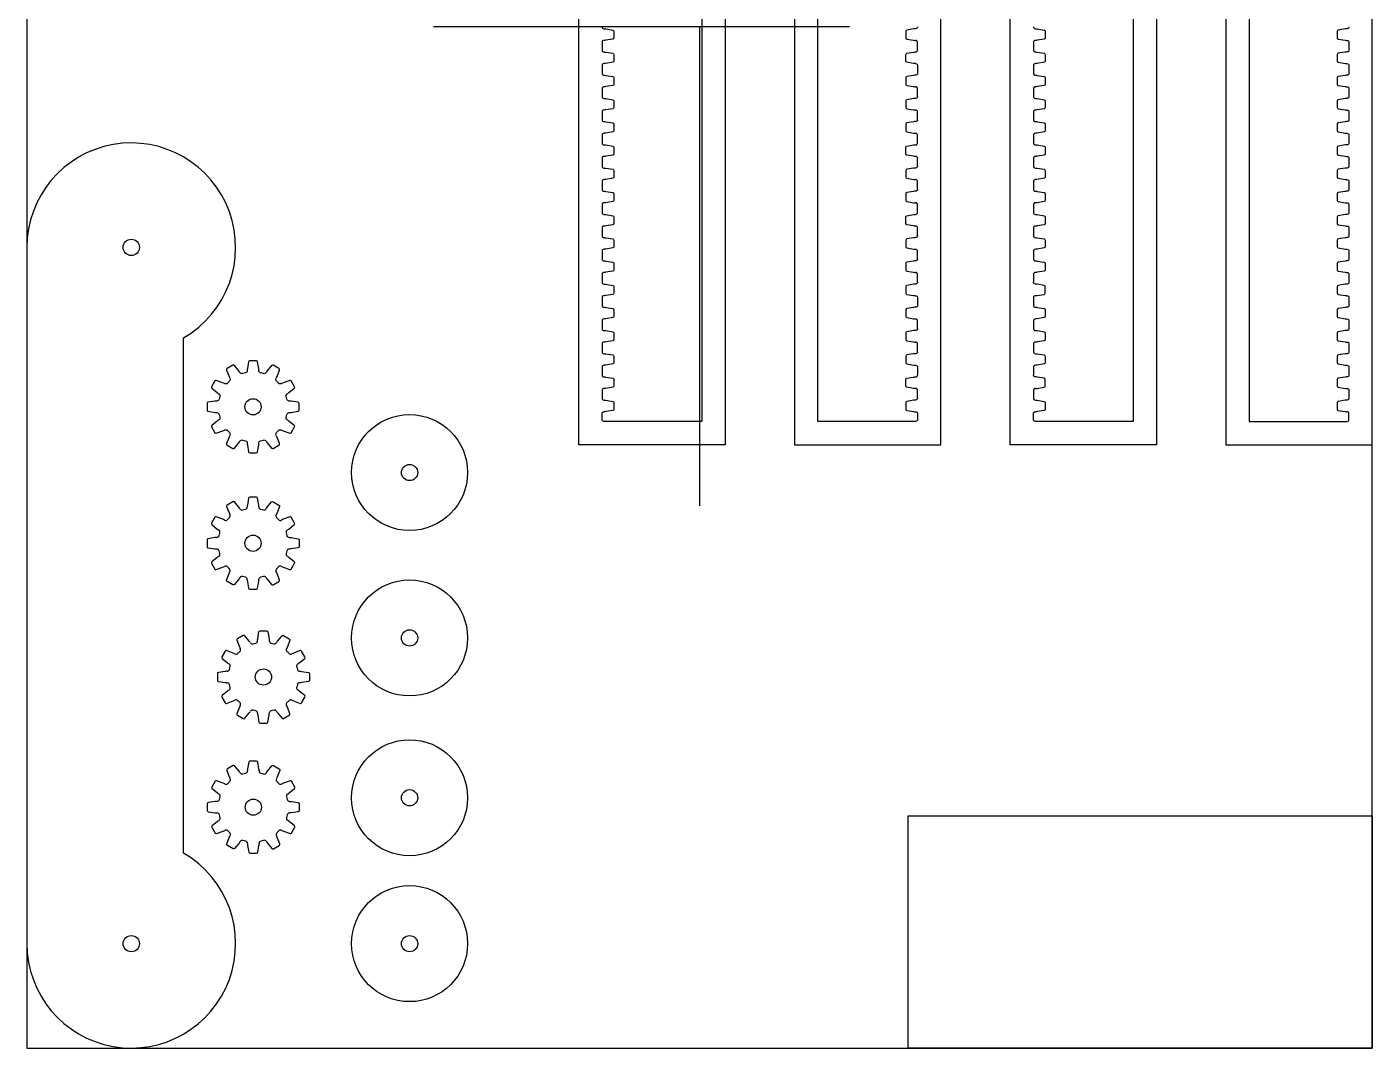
# Model space of a CAD drawing. Header units: millimetres. Extents: x -290 to 290, y -440 to 440.
# Drawn here: x -290 to 290, y -440 to 0 of the extents above; entities that cross this region are included whole.
import ezdxf

# ---------------------------------------------------------------- set-up
doc = ezdxf.new("R2010")
doc.units = ezdxf.units.MM
doc.linetypes.add('DASHED', pattern=[0.2067, 0.1654, -0.0413])

msp = doc.modelspace()

# ---------------------------------------------------------------- linework, layer by layer
at = {"color": 190, "linetype": 'DASHED', "lineweight": 25, "true_color": 0x8018ff}
for p, q in [((-290, 440), (-290, -440)), ((290, -440), (290, 440)), ((64.69, 0), (-114.7, 0)), ((0, 0), (0, -206.4)), ((-290, -440), (290, -440))]:
    msp.add_line(p, q, dxfattribs=at)
for points in [[(-52, 440), (11, 440), (11, -180), (-52, -180)], [(104, 440), (41, 440), (41, -180), (104, -180)], [(134, 440), (197, 440), (197, -180), (134, -180)], [(290, 440), (227, 440), (227, -180), (290, -180)], [(290, -440), (90, -440), (90, -340), (290, -340)]]:
    msp.add_lwpolyline(points, close=True)
for points in [[(-41.16, 424.2, 0.041311), (-40.34, 424.27), (-37.42, 424.76, 0.366629), (-37, 425.25), (-37, 428.15, 0.366629), (-37.42, 428.64), (-40.34, 429.13, 0.041311), (-41.16, 429.2), (-41.2, 429.2, -0.414214), (-42, 430), (1, 430), (1, -170), (-41.2, -170, -0.414214), (-42, -169.2), (-42, -166.6, -0.414214), (-41.2, -165.8)], [(93.2, -165.8, -0.414214), (94, -166.6), (94, -169.2, -0.414214), (93.2, -170), (51, -170), (51, 430), (94, 430, -0.414214), (93.2, 429.2), (93.16, 429.2, 0.041311), (92.34, 429.13), (89.42, 428.64, 0.366629), (89, 428.15), (89, 425.25, 0.366629), (89.42, 424.76), (92.34, 424.27, 0.041311), (93.16, 424.2)], [(144.84, 424.2, 0.041311), (145.66, 424.27), (148.58, 424.76, 0.366629), (149, 425.25), (149, 428.15, 0.366629), (148.58, 428.64), (145.66, 429.13, 0.041311), (144.84, 429.2), (144.8, 429.2, -0.414214), (144, 430), (187, 430), (187, -170), (144.8, -170, -0.414214), (144, -169.2), (144, -166.6, -0.414214), (144.8, -165.8)], [(279.16, 424.2, -0.041311), (278.34, 424.27), (275.42, 424.76, -0.366629), (275, 425.25), (275, 428.15, -0.366629), (275.42, 428.64), (278.34, 429.13, -0.041311), (279.16, 429.2), (279.2, 429.2, 0.414214), (280, 430), (237, 430), (237, -170), (279.2, -170, 0.414214), (280, -169.2), (280, -166.6, 0.414214), (279.2, -165.8)], [(-42, 0, 0.414214), (-41.2, -0.8), (-41.16, -0.8, -0.041311), (-40.34, -0.87), (-37.42, -1.36, -0.366629), (-37, -1.85), (-37, -4.75, -0.366629), (-37.42, -5.24), (-40.34, -5.73, -0.041311), (-41.16, -5.8)], [(94, 0, -0.414214), (93.2, -0.8), (93.16, -0.8, 0.041311), (92.34, -0.87), (89.42, -1.36, 0.366629), (89, -1.85), (89, -4.75, 0.366629), (89.42, -5.24), (92.34, -5.73, 0.041311), (93.16, -5.8)], [(144, 0, 0.414214), (144.8, -0.8), (144.84, -0.8, -0.041311), (145.66, -0.87), (148.58, -1.36, -0.366629), (149, -1.85), (149, -4.75, -0.366629), (148.58, -5.24), (145.66, -5.73, -0.041311), (144.84, -5.8)], [(280, 0, -0.414214), (279.2, -0.8), (279.16, -0.8, 0.041311), (278.34, -0.87), (275.42, -1.36, 0.366629), (275, -1.85), (275, -4.75, 0.366629), (275.42, -5.24), (278.34, -5.73, 0.041311), (279.16, -5.8)], [(-41.2, -5.8, 0.414214), (-42, -6.6), (-42, -10)], [(94, -10), (94, -6.6, 0.414214), (93.2, -5.8)], [(144.8, -5.8, 0.414214), (144, -6.6), (144, -10)], [(279.2, -5.8, -0.414214), (280, -6.6), (280, -10)], [(-42, -10, 0.414214), (-41.2, -10.8), (-41.16, -10.8, -0.041311), (-40.34, -10.87), (-37.42, -11.36, -0.366629), (-37, -11.85), (-37, -14.75, -0.366629), (-37.42, -15.24), (-40.34, -15.73, -0.041311), (-41.16, -15.8)], [(93.16, -15.8, -0.041311), (92.34, -15.73), (89.42, -15.24, -0.366629), (89, -14.75), (89, -11.85, -0.366629), (89.42, -11.36), (92.34, -10.87, -0.041311), (93.16, -10.8), (93.2, -10.8, 0.414214), (94, -10)], [(144, -10, 0.414214), (144.8, -10.8), (144.84, -10.8, -0.041311), (145.66, -10.87), (148.58, -11.36, -0.366629), (149, -11.85), (149, -14.75, -0.366629), (148.58, -15.24), (145.66, -15.73, -0.041311), (144.84, -15.8)], [(280, -10, -0.414214), (279.2, -10.8), (279.16, -10.8, 0.041311), (278.34, -10.87), (275.42, -11.36, 0.366629), (275, -11.85), (275, -14.75, 0.366629), (275.42, -15.24), (278.34, -15.73, 0.041311), (279.16, -15.8)], [(-41.2, -15.8, 0.414214), (-42, -16.6), (-42, -20)], [(93.2, -15.8, -0.414214), (94, -16.6), (94, -20)], [(144.8, -15.8, 0.414214), (144, -16.6), (144, -20)], [(279.2, -15.8, -0.414214), (280, -16.6), (280, -20)], [(-42, -20, 0.414214), (-41.2, -20.8), (-41.16, -20.8, -0.041311), (-40.34, -20.87), (-37.42, -21.36, -0.366629), (-37, -21.85), (-37, -24.75, -0.366629), (-37.42, -25.24), (-40.34, -25.73, -0.041311), (-41.16, -25.8)], [(94, -20, -0.414214), (93.2, -20.8), (93.16, -20.8, 0.041311), (92.34, -20.87), (89.42, -21.36, 0.366629), (89, -21.85), (89, -24.75, 0.366629), (89.42, -25.24), (92.34, -25.73, 0.041311), (93.16, -25.8)], [(144, -20, 0.414214), (144.8, -20.8), (144.84, -20.8, -0.041311), (145.66, -20.87), (148.58, -21.36, -0.366629), (149, -21.85), (149, -24.75, -0.366629), (148.58, -25.24), (145.66, -25.73, -0.041311), (144.84, -25.8)], [(280, -20, -0.414214), (279.2, -20.8), (279.16, -20.8, 0.041311), (278.34, -20.87), (275.42, -21.36, 0.366629), (275, -21.85), (275, -24.75, 0.366629), (275.42, -25.24), (278.34, -25.73, 0.041311), (279.16, -25.8)], [(-41.2, -25.8, 0.414214), (-42, -26.6), (-42, -30)], [(94, -30), (94, -26.6, 0.414214), (93.2, -25.8)], [(144.8, -25.8, 0.414214), (144, -26.6), (144, -30)], [(279.2, -25.8, -0.414214), (280, -26.6), (280, -30)], [(-42, -30, 0.414214), (-41.2, -30.8), (-41.16, -30.8, -0.041311), (-40.34, -30.87), (-37.42, -31.36, -0.366629), (-37, -31.85), (-37, -34.75, -0.366629), (-37.42, -35.24), (-40.34, -35.73, -0.041311), (-41.16, -35.8)], [(94, -30, -0.414214), (93.2, -30.8), (93.16, -30.8, 0.041311), (92.34, -30.87), (89.42, -31.36, 0.366629), (89, -31.85), (89, -34.75, 0.366629), (89.42, -35.24), (92.34, -35.73, 0.041311), (93.16, -35.8)], [(144, -30, 0.414214), (144.8, -30.8), (144.84, -30.8, -0.041311), (145.66, -30.87), (148.58, -31.36, -0.366629), (149, -31.85), (149, -34.75, -0.366629), (148.58, -35.24), (145.66, -35.73, -0.041311), (144.84, -35.8)], [(280, -30, -0.414214), (279.2, -30.8), (279.16, -30.8, 0.041311), (278.34, -30.87), (275.42, -31.36, 0.366629), (275, -31.85), (275, -34.75, 0.366629), (275.42, -35.24), (278.34, -35.73, 0.041311), (279.16, -35.8)], [(-41.2, -35.8, 0.414214), (-42, -36.6), (-42, -40)], [(-42, -40, 0.414214), (-41.2, -40.8), (-41.16, -40.8, -0.041311), (-40.34, -40.87), (-37.42, -41.36, -0.366629), (-37, -41.85), (-37, -44.75, -0.366629), (-37.42, -45.24), (-40.34, -45.73, -0.041311), (-41.16, -45.8)], [(94, -40, -0.414214), (93.2, -40.8), (93.16, -40.8, 0.041311), (92.34, -40.87), (89.42, -41.36, 0.366629), (89, -41.85), (89, -44.75, 0.366629), (89.42, -45.24), (92.34, -45.73, 0.041311), (93.16, -45.8)], [(94, -40), (94, -36.6, 0.414214), (93.2, -35.8)], [(144.8, -35.8, 0.414214), (144, -36.6), (144, -40)], [(144, -40, 0.414214), (144.8, -40.8), (144.84, -40.8, -0.041311), (145.66, -40.87), (148.58, -41.36, -0.366629), (149, -41.85), (149, -44.75, -0.366629), (148.58, -45.24), (145.66, -45.73, -0.041311), (144.84, -45.8)], [(280, -40, -0.414214), (279.2, -40.8), (279.16, -40.8, 0.041311), (278.34, -40.87), (275.42, -41.36, 0.366629), (275, -41.85), (275, -44.75, 0.366629), (275.42, -45.24), (278.34, -45.73, 0.041311), (279.16, -45.8)], [(279.2, -35.8, -0.414214), (280, -36.6), (280, -40)], [(-41.2, -45.8, 0.414214), (-42, -46.6), (-42, -50)], [(94, -50), (94, -46.6, 0.414214), (93.2, -45.8)], [(144.8, -45.8, 0.414214), (144, -46.6), (144, -50)], [(279.2, -45.8, -0.414214), (280, -46.6), (280, -50)], [(-42, -50, 0.414214), (-41.2, -50.8), (-41.16, -50.8, -0.041311), (-40.34, -50.87), (-37.42, -51.36, -0.366629), (-37, -51.85), (-37, -54.75, -0.366629), (-37.42, -55.24), (-40.34, -55.73, -0.041311), (-41.16, -55.8)], [(93.16, -55.8, -0.041311), (92.34, -55.73), (89.42, -55.24, -0.366629), (89, -54.75), (89, -51.85, -0.366629), (89.42, -51.36), (92.34, -50.87, -0.041311), (93.16, -50.8), (93.2, -50.8, 0.414214), (94, -50)], [(144, -50, 0.414214), (144.8, -50.8), (144.84, -50.8, -0.041311), (145.66, -50.87), (148.58, -51.36, -0.366629), (149, -51.85), (149, -54.75, -0.366629), (148.58, -55.24), (145.66, -55.73, -0.041311), (144.84, -55.8)], [(280, -50, -0.414214), (279.2, -50.8), (279.16, -50.8, 0.041311), (278.34, -50.87), (275.42, -51.36, 0.366629), (275, -51.85), (275, -54.75, 0.366629), (275.42, -55.24), (278.34, -55.73, 0.041311), (279.16, -55.8)], [(-41.2, -55.8, 0.414214), (-42, -56.6), (-42, -60)], [(94, -60), (94, -56.6, 0.414214), (93.2, -55.8)], [(144.8, -55.8, 0.414214), (144, -56.6), (144, -60)], [(279.2, -55.8, -0.414214), (280, -56.6), (280, -60)], [(-42, -60, 0.414214), (-41.2, -60.8), (-41.16, -60.8, -0.041311), (-40.34, -60.87), (-37.42, -61.36, -0.366629), (-37, -61.85), (-37, -64.75, -0.366629), (-37.42, -65.24), (-40.34, -65.73, -0.041311), (-41.16, -65.8)], [(94, -60, -0.414214), (93.2, -60.8), (93.16, -60.8, 0.041311), (92.34, -60.87), (89.42, -61.36, 0.366629), (89, -61.85), (89, -64.75, 0.366629), (89.42, -65.24), (92.34, -65.73, 0.041311), (93.16, -65.8)], [(144, -60, 0.414214), (144.8, -60.8), (144.84, -60.8, -0.041311), (145.66, -60.87), (148.58, -61.36, -0.366629), (149, -61.85), (149, -64.75, -0.366629), (148.58, -65.24), (145.66, -65.73, -0.041311), (144.84, -65.8)], [(280, -60, -0.414214), (279.2, -60.8), (279.16, -60.8, 0.041311), (278.34, -60.87), (275.42, -61.36, 0.366629), (275, -61.85), (275, -64.75, 0.366629), (275.42, -65.24), (278.34, -65.73, 0.041311), (279.16, -65.8)], [(-41.2, -65.8, 0.414214), (-42, -66.6), (-42, -70)], [(94, -70), (94, -66.6, 0.414214), (93.2, -65.8)], [(144.8, -65.8, 0.414214), (144, -66.6), (144, -70)], [(279.2, -65.8, -0.414214), (280, -66.6), (280, -70)], [(-42, -70, 0.414214), (-41.2, -70.8), (-41.16, -70.8, -0.041311), (-40.34, -70.87), (-37.42, -71.36, -0.366629), (-37, -71.85), (-37, -74.75, -0.366629), (-37.42, -75.24), (-40.34, -75.73, -0.041311), (-41.16, -75.8)], [(94, -70, -0.414214), (93.2, -70.8), (93.16, -70.8, 0.041311), (92.34, -70.87), (89.42, -71.36, 0.366629), (89, -71.85), (89, -74.75, 0.366629), (89.42, -75.24), (92.34, -75.73, 0.041311), (93.16, -75.8)], [(144, -70, 0.414214), (144.8, -70.8), (144.84, -70.8, -0.041311), (145.66, -70.87), (148.58, -71.36, -0.366629), (149, -71.85), (149, -74.75, -0.366629), (148.58, -75.24), (145.66, -75.73, -0.041311), (144.84, -75.8)], [(280, -70, -0.414214), (279.2, -70.8), (279.16, -70.8, 0.041311), (278.34, -70.87), (275.42, -71.36, 0.366629), (275, -71.85), (275, -74.75, 0.366629), (275.42, -75.24), (278.34, -75.73, 0.041311), (279.16, -75.8)], [(-41.2, -75.8, 0.414214), (-42, -76.6), (-42, -80)], [(-42, -80, 0.414214), (-41.2, -80.8), (-41.16, -80.8, -0.041311), (-40.34, -80.87), (-37.42, -81.36, -0.366629), (-37, -81.85), (-37, -84.75, -0.366629), (-37.42, -85.24), (-40.34, -85.73, -0.041311), (-41.16, -85.8)], [(93.16, -85.8, -0.041311), (92.34, -85.73), (89.42, -85.24, -0.366629), (89, -84.75), (89, -81.85, -0.366629), (89.42, -81.36), (92.34, -80.87, -0.041311), (93.16, -80.8), (93.2, -80.8, 0.414214), (94, -80)], [(94, -80), (94, -76.6, 0.414214), (93.2, -75.8)], [(144.8, -75.8, 0.414214), (144, -76.6), (144, -80)], [(144, -80, 0.414214), (144.8, -80.8), (144.84, -80.8, -0.041311), (145.66, -80.87), (148.58, -81.36, -0.366629), (149, -81.85), (149, -84.75, -0.366629), (148.58, -85.24), (145.66, -85.73, -0.041311), (144.84, -85.8)], [(280, -80, -0.414214), (279.2, -80.8), (279.16, -80.8, 0.041311), (278.34, -80.87), (275.42, -81.36, 0.366629), (275, -81.85), (275, -84.75, 0.366629), (275.42, -85.24), (278.34, -85.73, 0.041311), (279.16, -85.8)], [(279.2, -75.8, -0.414214), (280, -76.6), (280, -80)], [(-41.2, -85.8, 0.414214), (-42, -86.6), (-42, -90)], [(94, -90), (94, -86.6, 0.414214), (93.2, -85.8)], [(144.8, -85.8, 0.414214), (144, -86.6), (144, -90)], [(279.2, -85.8, -0.414214), (280, -86.6), (280, -90)], [(-42, -90, 0.414214), (-41.2, -90.8), (-41.16, -90.8, -0.041311), (-40.34, -90.87), (-37.42, -91.36, -0.366629), (-37, -91.85), (-37, -94.75, -0.366629), (-37.42, -95.24), (-40.34, -95.73, -0.041311), (-41.16, -95.8)], [(94, -90, -0.414214), (93.2, -90.8), (93.16, -90.8, 0.041311), (92.34, -90.87), (89.42, -91.36, 0.366629), (89, -91.85), (89, -94.75, 0.366629), (89.42, -95.24), (92.34, -95.73, 0.041311), (93.16, -95.8)], [(144, -90, 0.414214), (144.8, -90.8), (144.84, -90.8, -0.041311), (145.66, -90.87), (148.58, -91.36, -0.366629), (149, -91.85), (149, -94.75, -0.366629), (148.58, -95.24), (145.66, -95.73, -0.041311), (144.84, -95.8)], [(280, -90, -0.414214), (279.2, -90.8), (279.16, -90.8, 0.041311), (278.34, -90.87), (275.42, -91.36, 0.366629), (275, -91.85), (275, -94.75, 0.366629), (275.42, -95.24), (278.34, -95.73, 0.041311), (279.16, -95.8)], [(-41.2, -95.8, 0.414214), (-42, -96.6), (-42, -100)], [(94, -100), (94, -96.6, 0.414214), (93.2, -95.8)], [(144.8, -95.8, 0.414214), (144, -96.6), (144, -100)], [(279.2, -95.8, -0.414214), (280, -96.6), (280, -100)], [(-42, -100, 0.414214), (-41.2, -100.8), (-41.16, -100.8, -0.041311), (-40.34, -100.87), (-37.42, -101.36, -0.366629), (-37, -101.85), (-37, -104.75, -0.366629), (-37.42, -105.24), (-40.34, -105.73, -0.041311), (-41.16, -105.8)], [(94, -100, -0.414214), (93.2, -100.8), (93.16, -100.8, 0.041311), (92.34, -100.87), (89.42, -101.36, 0.366629), (89, -101.85), (89, -104.75, 0.366629), (89.42, -105.24), (92.34, -105.73, 0.041311), (93.16, -105.8)], [(144, -100, 0.414214), (144.8, -100.8), (144.84, -100.8, -0.041311), (145.66, -100.87), (148.58, -101.36, -0.366629), (149, -101.85), (149, -104.75, -0.366629), (148.58, -105.24), (145.66, -105.73, -0.041311), (144.84, -105.8)], [(280, -100, -0.414214), (279.2, -100.8), (279.16, -100.8, 0.041311), (278.34, -100.87), (275.42, -101.36, 0.366629), (275, -101.85), (275, -104.75, 0.366629), (275.42, -105.24), (278.34, -105.73, 0.041311), (279.16, -105.8)], [(-41.2, -105.8, 0.414214), (-42, -106.6), (-42, -110)], [(-42, -110, 0.414214), (-41.2, -110.8), (-41.16, -110.8, -0.041311), (-40.34, -110.87), (-37.42, -111.36, -0.366629), (-37, -111.85), (-37, -114.75, -0.366629), (-37.42, -115.24), (-40.34, -115.73, -0.041311), (-41.16, -115.8)], [(94, -110, -0.414214), (93.2, -110.8), (93.16, -110.8, 0.041311), (92.34, -110.87), (89.42, -111.36, 0.366629), (89, -111.85), (89, -114.75, 0.366629), (89.42, -115.24), (92.34, -115.73, 0.041311), (93.16, -115.8)], [(94, -110), (94, -106.6, 0.414214), (93.2, -105.8)], [(144.8, -105.8, 0.414214), (144, -106.6), (144, -110)], [(144.84, -115.8, 0.041311), (145.66, -115.73), (148.58, -115.24, 0.366629), (149, -114.75), (149, -111.85, 0.366629), (148.58, -111.36), (145.66, -110.87, 0.041311), (144.84, -110.8), (144.8, -110.8, -0.414214), (144, -110)], [(280, -110, -0.414214), (279.2, -110.8), (279.16, -110.8, 0.041311), (278.34, -110.87), (275.42, -111.36, 0.366629), (275, -111.85), (275, -114.75, 0.366629), (275.42, -115.24), (278.34, -115.73, 0.041311), (279.16, -115.8)], [(279.2, -105.8, -0.414214), (280, -106.6), (280, -110)], [(-41.2, -115.8, 0.414214), (-42, -116.6), (-42, -120)], [(93.2, -115.8, -0.414214), (94, -116.6), (94, -120)], [(144.8, -115.8, 0.414214), (144, -116.6), (144, -120)], [(279.2, -115.8, -0.414214), (280, -116.6), (280, -120)], [(-42, -120, 0.414214), (-41.2, -120.8), (-41.16, -120.8, -0.041311), (-40.34, -120.87), (-37.42, -121.36, -0.366629), (-37, -121.85), (-37, -124.75, -0.366629), (-37.42, -125.24), (-40.34, -125.73, -0.041311), (-41.16, -125.8)], [(94, -120, -0.414214), (93.2, -120.8), (93.16, -120.8, 0.041311), (92.34, -120.87), (89.42, -121.36, 0.366629), (89, -121.85), (89, -124.75, 0.366629), (89.42, -125.24), (92.34, -125.73, 0.041311), (93.16, -125.8)], [(144, -120, 0.414214), (144.8, -120.8), (144.84, -120.8, -0.041311), (145.66, -120.87), (148.58, -121.36, -0.366629), (149, -121.85), (149, -124.75, -0.366629), (148.58, -125.24), (145.66, -125.73, -0.041311), (144.84, -125.8)], [(280, -120, -0.414214), (279.2, -120.8), (279.16, -120.8, 0.041311), (278.34, -120.87), (275.42, -121.36, 0.366629), (275, -121.85), (275, -124.75, 0.366629), (275.42, -125.24), (278.34, -125.73, 0.041311), (279.16, -125.8)], [(-41.2, -125.8, 0.414214), (-42, -126.6), (-42, -130)], [(94, -130), (94, -126.6, 0.414214), (93.2, -125.8)], [(144.8, -125.8, 0.414214), (144, -126.6), (144, -130)], [(279.2, -125.8, -0.414214), (280, -126.6), (280, -130)], [(-42, -130, 0.414214), (-41.2, -130.8), (-41.16, -130.8, -0.041311), (-40.34, -130.87), (-37.42, -131.36, -0.366629), (-37, -131.85), (-37, -134.75, -0.366629), (-37.42, -135.24), (-40.34, -135.73, -0.041311), (-41.16, -135.8)], [(94, -130, -0.414214), (93.2, -130.8), (93.16, -130.8, 0.041311), (92.34, -130.87), (89.42, -131.36, 0.366629), (89, -131.85), (89, -134.75, 0.366629), (89.42, -135.24), (92.34, -135.73, 0.041311), (93.16, -135.8)], [(144, -130, 0.414214), (144.8, -130.8), (144.84, -130.8, -0.041311), (145.66, -130.87), (148.58, -131.36, -0.366629), (149, -131.85), (149, -134.75, -0.366629), (148.58, -135.24), (145.66, -135.73, -0.041311), (144.84, -135.8)], [(280, -130, -0.414214), (279.2, -130.8), (279.16, -130.8, 0.041311), (278.34, -130.87), (275.42, -131.36, 0.366629), (275, -131.85), (275, -134.75, 0.366629), (275.42, -135.24), (278.34, -135.73, 0.041311), (279.16, -135.8)], [(-41.2, -135.8, 0.414214), (-42, -136.6), (-42, -140)], [(94, -140), (94, -136.6, 0.414214), (93.2, -135.8)], [(144.8, -135.8, 0.414214), (144, -136.6), (144, -140)], [(279.2, -135.8, -0.414214), (280, -136.6), (280, -140)], [(-190, -148.04, 0.040885), (-190.07, -147.23), (-190.56, -144.26, 0.367111), (-191.05, -143.84), (-193.95, -143.84, 0.367111), (-194.44, -144.26), (-194.93, -147.23, 0.040885), (-195, -148.04)], [(-42, -140, 0.414214), (-41.2, -140.8), (-41.16, -140.8, -0.041311), (-40.34, -140.87), (-37.42, -141.36, -0.366629), (-37, -141.85), (-37, -144.75, -0.366629), (-37.42, -145.24), (-40.34, -145.73, -0.041311), (-41.16, -145.8)], [(94, -140, -0.414214), (93.2, -140.8), (93.16, -140.8, 0.041311), (92.34, -140.87), (89.42, -141.36, 0.366629), (89, -141.85), (89, -144.75, 0.366629), (89.42, -145.24), (92.34, -145.73, 0.041311), (93.16, -145.8)], [(144, -140, 0.414214), (144.8, -140.8), (144.84, -140.8, -0.041311), (145.66, -140.87), (148.58, -141.36, -0.366629), (149, -141.85), (149, -144.75, -0.366629), (148.58, -145.24), (145.66, -145.73, -0.041311), (144.84, -145.8)], [(280, -140, -0.414214), (279.2, -140.8), (279.16, -140.8, 0.041311), (278.34, -140.87), (275.42, -141.36, 0.366629), (275, -141.85), (275, -144.75, 0.366629), (275.42, -145.24), (278.34, -145.73, 0.041311), (279.16, -145.8)], [(-198.16, -148.89, 0.040885), (-198.62, -148.22), (-200.53, -145.89, 0.367111), (-201.17, -145.78), (-203.68, -147.23, 0.367111), (-203.9, -147.84), (-202.84, -150.65, 0.040885), (-202.49, -151.39)], [(-195, -148.08, -0.351), (-195.78, -149.05, 0.020636), (-196.98, -149.37, -0.351), (-198.14, -148.92)], [(-186.86, -148.92, -0.351), (-188.02, -149.37, 0.020636), (-189.22, -149.05, -0.351), (-190, -148.08)], [(-182.51, -151.39, 0.040885), (-182.16, -150.65), (-181.1, -147.84, 0.367111), (-181.32, -147.23), (-183.83, -145.78, 0.367111), (-184.47, -145.89), (-186.38, -148.22, 0.040885), (-186.84, -148.89)], [(-41.2, -145.8, 0.414214), (-42, -146.6), (-42, -150)], [(-42, -150, 0.414214), (-41.2, -150.8), (-41.16, -150.8, -0.041311), (-40.34, -150.87), (-37.42, -151.36, -0.366629), (-37, -151.85), (-37, -154.75, -0.366629), (-37.42, -155.24), (-40.34, -155.73, -0.041311), (-41.16, -155.8)], [(93.16, -155.8, -0.041311), (92.34, -155.73), (89.42, -155.24, -0.366629), (89, -154.75), (89, -151.85, -0.366629), (89.42, -151.36), (92.34, -150.87, -0.041311), (93.16, -150.8), (93.2, -150.8, 0.414214), (94, -150)], [(93.2, -145.8, -0.414214), (94, -146.6), (94, -150)], [(144.8, -145.8, 0.414214), (144, -146.6), (144, -150)], [(144.84, -155.8, 0.041311), (145.66, -155.73), (148.58, -155.24, 0.366629), (149, -154.75), (149, -151.85, 0.366629), (148.58, -151.36), (145.66, -150.87, 0.041311), (144.84, -150.8), (144.8, -150.8, -0.414214), (144, -150)], [(280, -150, -0.414214), (279.2, -150.8), (279.16, -150.8, 0.041311), (278.34, -150.87), (275.42, -151.36, 0.366629), (275, -151.85), (275, -154.75, 0.366629), (275.42, -155.24), (278.34, -155.73, 0.041311), (279.16, -155.8)], [(279.2, -145.8, -0.414214), (280, -146.6), (280, -150)], [(-204.8, -153.7, 0.040885), (-205.54, -153.35), (-208.35, -152.29, 0.367111), (-208.96, -152.51), (-210.41, -155.02, 0.367111), (-210.29, -155.66), (-207.97, -157.57, 0.040885), (-207.3, -158.03)], [(-202.47, -151.42, -0.351), (-202.66, -152.65, 0.020636), (-203.54, -153.53, -0.351), (-204.77, -153.72)], [(-180.23, -153.72, -0.351), (-181.46, -153.53, 0.020636), (-182.34, -152.65, -0.351), (-182.53, -151.42)], [(-177.7, -158.03, 0.040885), (-177.03, -157.57), (-174.71, -155.66, 0.367111), (-174.59, -155.02), (-176.04, -152.51, 0.367111), (-176.65, -152.29), (-179.46, -153.35, 0.040885), (-180.2, -153.7)], [(-41.2, -155.8, 0.414214), (-42, -156.6), (-42, -160)], [(94, -160), (94, -156.6, 0.414214), (93.2, -155.8)], [(144.8, -155.8, 0.414214), (144, -156.6), (144, -160)], [(279.2, -155.8, -0.414214), (280, -156.6), (280, -160)], [(-208.14, -161.19, 0.040885), (-208.96, -161.25), (-211.92, -161.74, 0.367111), (-212.34, -162.24), (-212.34, -165.14, 0.367111), (-211.92, -165.63), (-208.96, -166.12, 0.040885), (-208.14, -166.19)], [(-207.27, -158.05, -0.351), (-206.82, -159.21, 0.020636), (-207.14, -160.41, -0.351), (-208.11, -161.19)], [(-177.73, -169.33, -0.351), (-178.18, -168.16, 0.020636), (-177.86, -166.97, -0.351), (-176.89, -166.19), (-176.86, -166.19, 0.040885), (-176.04, -166.12), (-173.08, -165.63, 0.367111), (-172.66, -165.14), (-172.66, -162.24, 0.367111), (-173.08, -161.74), (-176.04, -161.25, 0.040885), (-176.86, -161.19), (-176.89, -161.19, -0.351), (-177.86, -160.41, 0.020636), (-178.18, -159.21, -0.351), (-177.73, -158.05)], [(-42, -160, 0.414214), (-41.2, -160.8), (-41.16, -160.8, -0.041311), (-40.34, -160.87), (-37.42, -161.36, -0.366629), (-37, -161.85), (-37, -164.75, -0.366629), (-37.42, -165.24), (-40.34, -165.73, -0.041311), (-41.16, -165.8)], [(94, -160, -0.414214), (93.2, -160.8), (93.16, -160.8, 0.041311), (92.34, -160.87), (89.42, -161.36, 0.366629), (89, -161.85), (89, -164.75, 0.366629), (89.42, -165.24), (92.34, -165.73, 0.041311), (93.16, -165.8)], [(144, -160, 0.414214), (144.8, -160.8), (144.84, -160.8, -0.041311), (145.66, -160.87), (148.58, -161.36, -0.366629), (149, -161.85), (149, -164.75, -0.366629), (148.58, -165.24), (145.66, -165.73, -0.041311), (144.84, -165.8)], [(280, -160, -0.414214), (279.2, -160.8), (279.16, -160.8, 0.041311), (278.34, -160.87), (275.42, -161.36, 0.366629), (275, -161.85), (275, -164.75, 0.366629), (275.42, -165.24), (278.34, -165.73, 0.041311), (279.16, -165.8)], [(-208.11, -166.19, -0.351), (-207.14, -166.97, 0.020636), (-206.82, -168.16, -0.351), (-207.27, -169.33)], [(-207.3, -169.34, 0.040885), (-207.97, -169.81), (-210.29, -171.72, 0.367111), (-210.41, -172.35), (-208.96, -174.87, 0.367111), (-208.35, -175.08), (-205.54, -174.02, 0.040885), (-204.8, -173.68)], [(-204.77, -173.66, -0.351), (-203.54, -173.85, 0.020636), (-202.66, -174.72, -0.351), (-202.47, -175.96)], [(-182.53, -175.96, -0.351), (-182.34, -174.72, 0.020636), (-181.46, -173.85, -0.351), (-180.23, -173.66)], [(-180.2, -173.68, 0.040885), (-179.46, -174.02), (-176.65, -175.08, 0.367111), (-176.04, -174.87), (-174.59, -172.35, 0.367111), (-174.71, -171.72), (-177.03, -169.81, 0.040885), (-177.7, -169.34)], [(-202.49, -175.99, 0.040885), (-202.84, -176.72), (-203.9, -179.54, 0.367111), (-203.68, -180.15), (-201.17, -181.6, 0.367111), (-200.53, -181.48), (-198.62, -179.16, 0.040885), (-198.16, -178.49)], [(-198.14, -178.46, -0.351), (-196.98, -178, 0.020636), (-195.78, -178.32, -0.351), (-195, -179.3)], [(-195, -179.33, 0.040885), (-194.93, -180.15), (-194.44, -183.11, 0.367111), (-193.95, -183.53), (-191.05, -183.53, 0.367111), (-190.56, -183.11), (-190.07, -180.15, 0.040885), (-190, -179.33)], [(-190, -179.3, -0.351), (-189.22, -178.32, 0.020636), (-188.02, -178, -0.351), (-186.86, -178.46)], [(-186.84, -178.49, 0.040885), (-186.38, -179.16), (-184.47, -181.48, 0.367111), (-183.83, -181.6), (-181.32, -180.15, 0.367111), (-181.1, -179.54), (-182.16, -176.72, 0.040885), (-182.51, -175.99)], [(-190, -206.82, 0.040885), (-190.07, -206.01), (-190.56, -203.04, 0.367111), (-191.05, -202.63), (-193.95, -202.63, 0.367111), (-194.44, -203.04), (-194.93, -206.01, 0.040885), (-195, -206.82)], [(-198.16, -207.67, 0.040885), (-198.62, -207), (-200.53, -204.67, 0.367111), (-201.17, -204.56), (-203.68, -206.01, 0.367111), (-203.9, -206.62), (-202.84, -209.43, 0.040885), (-202.49, -210.17)], [(-198.14, -207.7, 0.351), (-196.98, -208.15, -0.020636), (-195.78, -207.83, 0.351), (-195, -206.86)], [(-190, -206.86, 0.351), (-189.22, -207.83, -0.020636), (-188.02, -208.15, 0.351), (-186.86, -207.7)], [(-186.84, -207.67, -0.040885), (-186.38, -207), (-184.47, -204.67, -0.367111), (-183.83, -204.56), (-181.32, -206.01, -0.367111), (-181.1, -206.62), (-182.16, -209.43, -0.040885), (-182.51, -210.17)], [(-204.8, -212.48, 0.040885), (-205.54, -212.13), (-208.35, -211.07, 0.367111), (-208.96, -211.29), (-210.41, -213.8, 0.367111), (-210.29, -214.44), (-207.97, -216.35, 0.040885), (-207.3, -216.81)], [(-204.77, -212.5, 0.351), (-203.54, -212.31, -0.020636), (-202.66, -211.43, 0.351), (-202.47, -210.2)], [(-182.53, -210.2, 0.351), (-182.34, -211.43, -0.020636), (-181.46, -212.31, 0.351), (-180.23, -212.5)], [(-177.7, -216.81, 0.040885), (-177.03, -216.35), (-174.71, -214.44, 0.367111), (-174.59, -213.8), (-176.04, -211.29, 0.367111), (-176.65, -211.07), (-179.46, -212.13, 0.040885), (-180.2, -212.48)], [(-208.14, -219.97, 0.040885), (-208.96, -220.04), (-211.92, -220.52, 0.367111), (-212.34, -221.02), (-212.34, -223.92, 0.367111), (-211.92, -224.41), (-208.96, -224.9, 0.040885), (-208.14, -224.97)], [(-208.11, -219.97, 0.351), (-207.14, -219.19, -0.020636), (-206.82, -217.99, 0.351), (-207.27, -216.83)], [(-177.73, -216.83, 0.351), (-178.18, -217.99, -0.020636), (-177.86, -219.19, 0.351), (-176.89, -219.97), (-176.86, -219.97, -0.040885), (-176.04, -220.04), (-173.08, -220.52, -0.367111), (-172.66, -221.02), (-172.66, -223.92, -0.367111), (-173.08, -224.41), (-176.04, -224.9, -0.040885), (-176.86, -224.97), (-176.89, -224.97, 0.351), (-177.86, -225.75, -0.020636), (-178.18, -226.95, 0.351), (-177.73, -228.11)], [(-207.27, -228.11, 0.351), (-206.82, -226.95, -0.020636), (-207.14, -225.75, 0.351), (-208.11, -224.97)], [(-207.3, -228.13, 0.040885), (-207.97, -228.59), (-210.29, -230.5, 0.367111), (-210.41, -231.13), (-208.96, -233.65, 0.367111), (-208.35, -233.86), (-205.54, -232.8, 0.040885), (-204.8, -232.46)], [(-180.2, -232.46, 0.040885), (-179.46, -232.8), (-176.65, -233.86, 0.367111), (-176.04, -233.65), (-174.59, -231.13, 0.367111), (-174.71, -230.5), (-177.03, -228.59, 0.040885), (-177.7, -228.13)], [(-202.47, -234.74, 0.351), (-202.66, -233.5, -0.020636), (-203.54, -232.63, 0.351), (-204.77, -232.44)], [(-198.16, -237.27, -0.040885), (-198.62, -237.94), (-200.53, -240.26, -0.367111), (-201.17, -240.38), (-203.68, -238.93, -0.367111), (-203.9, -238.32), (-202.84, -235.5, -0.040885), (-202.49, -234.77)], [(-195, -238.08, 0.351), (-195.78, -237.11, -0.020636), (-196.98, -236.78, 0.351), (-198.14, -237.24)], [(-186.86, -237.24, 0.351), (-188.02, -236.78, -0.020636), (-189.22, -237.11, 0.351), (-190, -238.08)], [(-186.84, -237.27, 0.040885), (-186.38, -237.94), (-184.47, -240.26, 0.367111), (-183.83, -240.38), (-181.32, -238.93, 0.367111), (-181.1, -238.32), (-182.16, -235.5, 0.040885), (-182.51, -234.77)], [(-180.23, -232.44, 0.351), (-181.46, -232.63, -0.020636), (-182.34, -233.5, 0.351), (-182.53, -234.74)], [(-195, -238.11, 0.040885), (-194.93, -238.93), (-194.44, -241.89, 0.367111), (-193.95, -242.31), (-191.05, -242.31, 0.367111), (-190.56, -241.89), (-190.07, -238.93, 0.040885), (-190, -238.11)], [(-190.52, -264.46, -0.040885), (-190.46, -263.65), (-189.97, -260.68, -0.367111), (-189.47, -260.26), (-186.57, -260.26, -0.367111), (-186.08, -260.68), (-185.59, -263.65, -0.040885), (-185.52, -264.46)], [(-193.68, -265.31, 0.040885), (-194.14, -264.64), (-196.05, -262.31, 0.367111), (-196.69, -262.2), (-199.2, -263.65, 0.367111), (-199.42, -264.26), (-198.36, -267.07, 0.040885), (-198.01, -267.81)], [(-193.66, -265.34, 0.351), (-192.5, -265.79, -0.020636), (-191.3, -265.47, 0.351), (-190.52, -264.49)], [(-185.52, -264.49, 0.351), (-184.74, -265.47, -0.020636), (-183.55, -265.79, 0.351), (-182.38, -265.34)], [(-182.37, -265.31, -0.040885), (-181.9, -264.64), (-179.99, -262.31, -0.367111), (-179.36, -262.2), (-176.85, -263.65, -0.367111), (-176.63, -264.26), (-177.69, -267.07, -0.040885), (-178.04, -267.81)], [(-200.32, -270.12, 0.040885), (-201.06, -269.77), (-203.87, -268.71, 0.367111), (-204.48, -268.93), (-205.93, -271.44, 0.367111), (-205.82, -272.08), (-203.49, -273.99, 0.040885), (-202.82, -274.45)], [(-200.29, -270.14, 0.351), (-199.06, -269.95, -0.020636), (-198.18, -269.07, 0.351), (-197.99, -267.84)], [(-178.05, -267.84, 0.351), (-177.86, -269.07, -0.020636), (-176.99, -269.95, 0.351), (-175.75, -270.14)], [(-173.23, -274.45, 0.040885), (-172.55, -273.99), (-170.23, -272.08, 0.367111), (-170.11, -271.44), (-171.56, -268.93, 0.367111), (-172.17, -268.71), (-174.99, -269.77, 0.040885), (-175.73, -270.12)], [(-203.67, -277.61, 0.040885), (-204.48, -277.67), (-207.45, -278.16, 0.367111), (-207.87, -278.66), (-207.87, -281.56, 0.367111), (-207.45, -282.05), (-204.48, -282.54, 0.040885), (-203.67, -282.61)], [(-203.64, -277.61, 0.351), (-202.66, -276.83, -0.020636), (-202.34, -275.63, 0.351), (-202.79, -274.47)], [(-173.25, -274.47, 0.351), (-173.71, -275.63, -0.020636), (-173.39, -276.83, 0.351), (-172.41, -277.61), (-172.38, -277.61, -0.040885), (-171.57, -277.67), (-168.6, -278.16, -0.367111), (-168.18, -278.66), (-168.18, -281.56, -0.367111), (-168.6, -282.05), (-171.57, -282.54, -0.040885), (-172.38, -282.61), (-172.41, -282.61, 0.351), (-173.39, -283.39, -0.020636), (-173.71, -284.58, 0.351), (-173.25, -285.75)], [(-202.79, -285.75, 0.351), (-202.34, -284.58, -0.020636), (-202.66, -283.39, 0.351), (-203.64, -282.61)], [(-202.82, -285.76, 0.040885), (-203.49, -286.23), (-205.82, -288.14, 0.367111), (-205.93, -288.77), (-204.48, -291.29, 0.367111), (-203.87, -291.5), (-201.06, -290.44, 0.040885), (-200.32, -290.09)], [(-197.99, -292.38, 0.351), (-198.18, -291.14, -0.020636), (-199.06, -290.27, 0.351), (-200.29, -290.08)], [(-175.75, -290.08, 0.351), (-176.99, -290.27, -0.020636), (-177.86, -291.14, 0.351), (-178.05, -292.38)], [(-175.73, -290.09, 0.040885), (-174.99, -290.44), (-172.17, -291.5, 0.367111), (-171.56, -291.29), (-170.11, -288.77, 0.367111), (-170.23, -288.14), (-172.55, -286.23, 0.040885), (-173.23, -285.76)], [(-198.01, -292.41, 0.040885), (-198.36, -293.14), (-199.42, -295.96, 0.367111), (-199.2, -296.57), (-196.69, -298.02, 0.367111), (-196.05, -297.9), (-194.14, -295.58, 0.040885), (-193.68, -294.91)], [(-190.52, -295.72, 0.351), (-191.3, -294.74, -0.020636), (-192.5, -294.42, 0.351), (-193.66, -294.88)], [(-190.52, -295.75, 0.040885), (-190.46, -296.56), (-189.97, -299.53, 0.367111), (-189.47, -299.95), (-186.57, -299.95, 0.367111), (-186.08, -299.53), (-185.59, -296.56, 0.040885), (-185.52, -295.75)], [(-182.38, -294.88, 0.351), (-183.55, -294.42, -0.020636), (-184.74, -294.74, 0.351), (-185.52, -295.72)], [(-182.37, -294.91, 0.040885), (-181.9, -295.58), (-179.99, -297.9, 0.367111), (-179.36, -298.02), (-176.85, -296.57, 0.367111), (-176.63, -295.96), (-177.69, -293.14, 0.040885), (-178.04, -292.41)], [(-198.05, -321.4, 0.040885), (-198.51, -320.73), (-200.42, -318.4, 0.367111), (-201.06, -318.29), (-203.57, -319.74, 0.367111), (-203.79, -320.35), (-202.73, -323.16, 0.040885), (-202.38, -323.9)], [(-189.89, -320.55, 0.040885), (-189.96, -319.74), (-190.45, -316.77, 0.367111), (-190.94, -316.35), (-193.84, -316.35, 0.367111), (-194.34, -316.77), (-194.83, -319.74, 0.040885), (-194.89, -320.55)], [(-186.74, -321.4, -0.040885), (-186.27, -320.73), (-184.36, -318.4, -0.367111), (-183.73, -318.29), (-181.21, -319.74, -0.367111), (-181, -320.35), (-182.06, -323.16, -0.040885), (-182.41, -323.9)], [(-204.69, -326.21, 0.040885), (-205.43, -325.86), (-208.24, -324.8, 0.367111), (-208.85, -325.02), (-210.3, -327.53, 0.367111), (-210.19, -328.17), (-207.86, -330.08, 0.040885), (-207.19, -330.54)], [(-204.66, -326.23, 0.351), (-203.43, -326.04, -0.020636), (-202.55, -325.16, 0.351), (-202.36, -323.93)], [(-198.03, -321.43, 0.351), (-196.87, -321.88, -0.020636), (-195.67, -321.56, 0.351), (-194.89, -320.59)], [(-189.89, -320.59, 0.351), (-189.11, -321.56, -0.020636), (-187.92, -321.88, 0.351), (-186.75, -321.43)], [(-182.42, -323.93, 0.351), (-182.23, -325.16, -0.020636), (-181.36, -326.04, 0.351), (-180.12, -326.23)], [(-177.59, -330.54, 0.040885), (-176.92, -330.08), (-174.6, -328.17, 0.367111), (-174.48, -327.53), (-175.93, -325.02, 0.367111), (-176.54, -324.8), (-179.36, -325.86, 0.040885), (-180.09, -326.21)], [(-208.01, -333.7, 0.351), (-207.03, -332.92, -0.020636), (-206.71, -331.72, 0.351), (-207.16, -330.56)], [(-177.62, -330.56, 0.351), (-178.08, -331.72, -0.020636), (-177.76, -332.92, 0.351), (-176.78, -333.7), (-176.75, -333.7, -0.040885), (-175.94, -333.76), (-172.97, -334.25, -0.367111), (-172.55, -334.75), (-172.55, -337.65, -0.367111), (-172.97, -338.14), (-175.94, -338.63, -0.040885), (-176.75, -338.7), (-176.78, -338.7, 0.351), (-177.76, -339.48, -0.020636), (-178.08, -340.67, 0.351), (-177.62, -341.84)], [(-208.04, -333.7, 0.040885), (-208.85, -333.76), (-211.82, -334.25, 0.367111), (-212.24, -334.75), (-212.24, -337.65, 0.367111), (-211.82, -338.14), (-208.85, -338.63, 0.040885), (-208.04, -338.7)], [(-207.19, -341.85, 0.040885), (-207.86, -342.32), (-210.19, -344.23, 0.367111), (-210.3, -344.86), (-208.85, -347.38, 0.367111), (-208.24, -347.59), (-205.43, -346.53, 0.040885), (-204.69, -346.18)], [(-207.16, -341.84, 0.351), (-206.71, -340.67, -0.020636), (-207.03, -339.48, 0.351), (-208.01, -338.7)], [(-180.09, -346.18, 0.040885), (-179.36, -346.53), (-176.54, -347.59, 0.367111), (-175.93, -347.38), (-174.48, -344.86, 0.367111), (-174.6, -344.23), (-176.92, -342.32, 0.040885), (-177.59, -341.85)], [(-202.36, -348.47, 0.351), (-202.55, -347.23, -0.020636), (-203.43, -346.36, 0.351), (-204.66, -346.17)], [(-180.12, -346.17, 0.351), (-181.36, -346.36, -0.020636), (-182.23, -347.23, 0.351), (-182.42, -348.47)], [(-198.05, -351, -0.040885), (-198.51, -351.67), (-200.42, -353.99, -0.367111), (-201.06, -354.11), (-203.57, -352.66, -0.367111), (-203.79, -352.05), (-202.73, -349.23, -0.040885), (-202.38, -348.5)], [(-194.89, -351.81, 0.351), (-195.67, -350.83, -0.020636), (-196.87, -350.51, 0.351), (-198.03, -350.97)], [(-194.89, -351.84, 0.040885), (-194.83, -352.66), (-194.34, -355.62, 0.367111), (-193.84, -356.04), (-190.94, -356.04, 0.367111), (-190.45, -355.62), (-189.96, -352.66, 0.040885), (-189.89, -351.84)], [(-186.75, -350.97, 0.351), (-187.92, -350.51, -0.020636), (-189.11, -350.83, 0.351), (-189.89, -351.81)], [(-186.74, -351, 0.040885), (-186.27, -351.67), (-184.36, -353.99, 0.367111), (-183.73, -354.11), (-181.21, -352.66, 0.367111), (-181, -352.05), (-182.06, -349.23, 0.040885), (-182.41, -348.5)]]:
    msp.add_lwpolyline(points, format="xyb")
msp.add_lwpolyline([(-222.5, -356.03), (-222.5, -133.97, 1.732051), (-290, -95), (-290, -395, 1.732051)], format="xyb", close=True)
for centre, radius in [((-245, -95), 3.5), ((-192.5, -163.69), 3.5), ((-125, -192), 25), ((-125, -192), 3.5), ((-192.5, -222.47), 3.5), ((-125, -263.28), 25), ((-125, -263.28), 3.5), ((-188.02, -280.11), 3.5), ((-125, -332.15), 25), ((-125, -332.15), 3.5), ((-192.39, -336.2), 3.5), ((-125, -395), 25), ((-245, -395), 3.5), ((-125, -395), 3.5)]:
    msp.add_circle(centre, radius)

doc.saveas('drawing.dxf')
